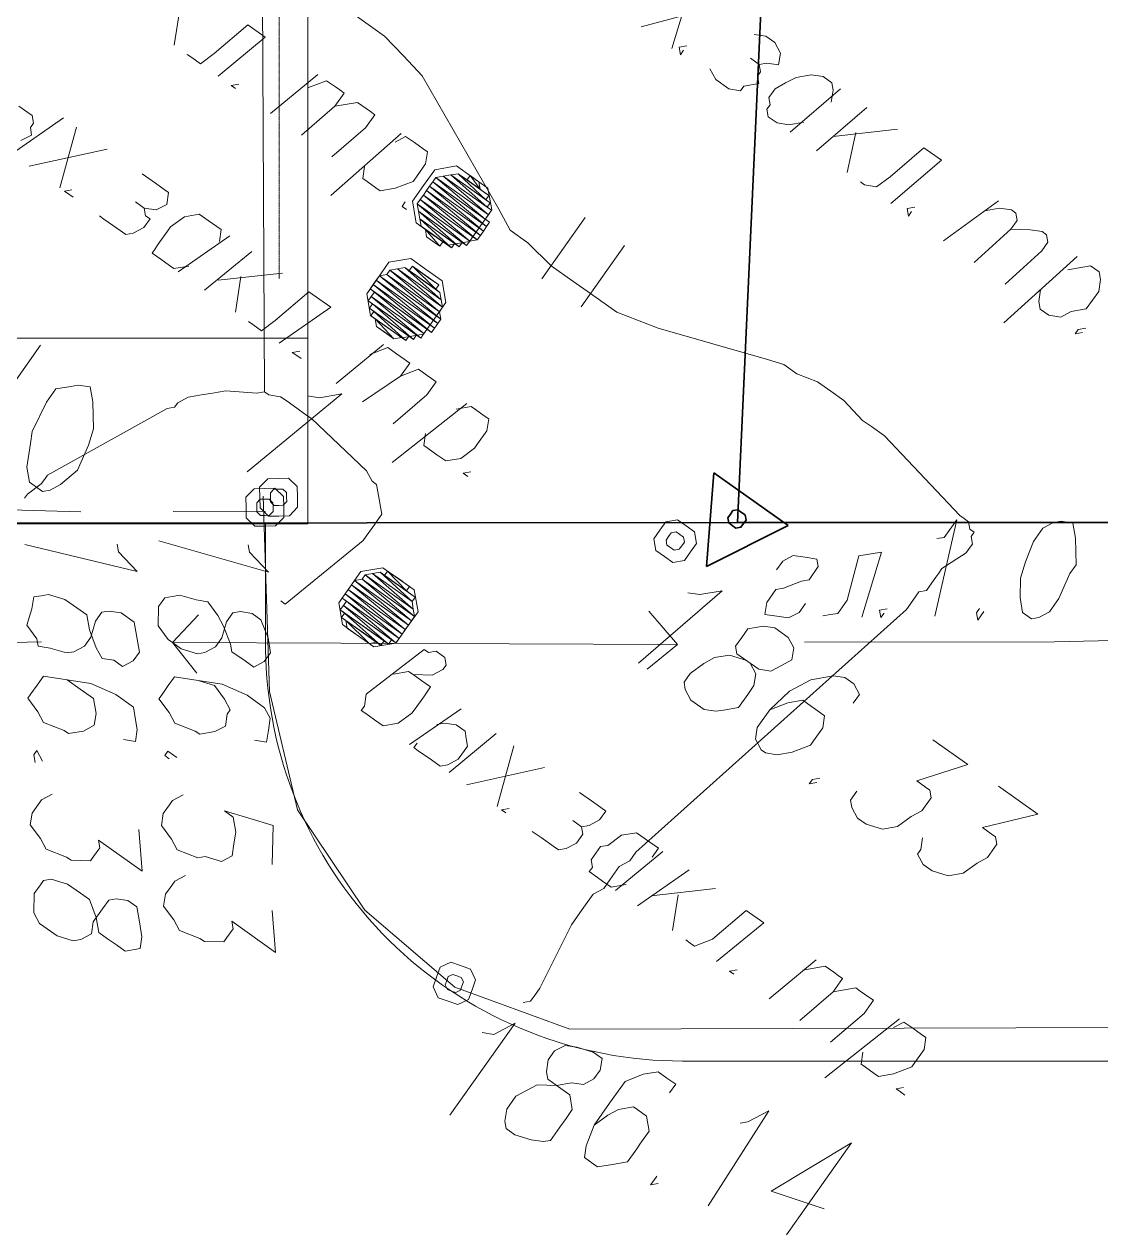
# Model space of a CAD drawing. Header units: millimetres. Extents: x -45570 to 57695, y -24100 to 57483.
# Drawn here: x 17859 to 26894, y -11666 to -1506 of the extents above; entities that cross this region are included whole.
import ezdxf

# ---------------------------------------------------------------- set-up
doc = ezdxf.new("R2010")
doc.units = ezdxf.units.MM
doc.linetypes.add('Осевая 12-2-2', pattern=[16, 12, -2, 0, -2])
for name, color, linetype, lineweight in [('A-FLOR', 8, 'Continuous', 9), ('S-GRID', 8, 'Continuous', 9), ('НВК_ГП', 8, 'Continuous', 18), ('НВК_граница', 6, 'Continuous', 35), ('НВК_топо', 9, 'Continuous', 9)]:
    doc.layers.add(name, color=color, linetype=linetype, lineweight=lineweight)

# ---------------------------------------------------------------- blocks, each defined once
blk = doc.blocks.new('ТОПО')
at = {"layer": 'НВК_граница'}
for p, q in [((23846, -5689), (24623, 11483)), ((23846, -5689), (24623, 11483)), ((23585, -6057), (23645, -5271)), ((23585, -6057), (23645, -5271)), ((23585, -6057), (23645, -5271)), ((23585, -6057), (23645, -5271)), ((23645, -5271), (24270, -5714)), ((23645, -5271), (24270, -5714)), ((23645, -5271), (24270, -5714)), ((23645, -5271), (24270, -5714)), ((54820, -5688), (23846, -5689)), ((54820, -5688), (23846, -5689)), ((-5154, -5708), (23846, -5689)), ((23846, -5689), (-5154, -5708)), ((24270, -5714), (23585, -6057)), ((24270, -5714), (23585, -6057)), ((24270, -5714), (23585, -6057)), ((24270, -5714), (23585, -6057))]:
    blk.add_line(p, q, dxfattribs=at)
for points in [[(23879, -5603), (23849, -5581), (23807, -5588), (23785, -5619)], [(23879, -5603), (23849, -5581), (23807, -5588), (23785, -5619)], [(23879, -5603), (23849, -5581), (23807, -5588), (23785, -5619)], [(23879, -5603), (23849, -5581), (23807, -5588), (23785, -5619)], [(23785, -5619), (23764, -5649), (23771, -5692), (23801, -5713)], [(23785, -5619), (23764, -5649), (23771, -5692), (23801, -5713)], [(23785, -5619), (23764, -5649), (23771, -5692), (23801, -5713)], [(23785, -5619), (23764, -5649), (23771, -5692), (23801, -5713)], [(23895, -5697), (23917, -5667), (23910, -5624), (23879, -5603)], [(23895, -5697), (23917, -5667), (23910, -5624), (23879, -5603)], [(23895, -5697), (23917, -5667), (23910, -5624), (23879, -5603)], [(23895, -5697), (23917, -5667), (23910, -5624), (23879, -5603)], [(23801, -5713), (23832, -5735), (23874, -5728), (23895, -5697)], [(23801, -5713), (23832, -5735), (23874, -5728), (23895, -5697)], [(23801, -5713), (23832, -5735), (23874, -5728), (23895, -5697)], [(23801, -5713), (23832, -5735), (23874, -5728), (23895, -5697)]]:
    blk.add_lwpolyline(points, dxfattribs=at)
at = {"layer": 'НВК_топо'}
for p, q in [((19773, 16020), (19875, -4591)), ((23459, -1164), (23294, -1710)), ((19164, -1383), (19118, -1681)), ((20883, -1605), (20589, -1397)), ((23716, -1347), (23036, -1528)), ((19735, -1511), (19453, -1753)), ((19882, -1615), (19735, -1511)), ((19486, -1942), (19882, -1615)), ((21041, -1772), (20883, -1605)), ((23985, -1592), (24084, -1607)), ((24084, -1607), (24158, -1659)), ((23419, -1688), (23356, -1699)), ((23356, -1699), (23367, -1762)), ((23367, -1762), (23393, -1725)), ((24158, -1659), (24205, -1748)), ((19265, -1785), (19228, -1759)), ((19338, -1838), (19265, -1785)), ((19453, -1753), (19338, -1838)), ((21199, -1939), (21041, -1772)), ((24028, -1843), (23954, -1791)), ((24205, -1748), (24190, -1847)), ((20324, -1927), (19927, -2254)), ((23662, -1970), (23614, -1881)), ((24038, -1906), (24012, -1943)), ((24091, -1832), (24028, -1843)), ((24028, -1843), (24038, -1906)), ((24190, -1847), (24091, -1832)), ((24337, -1952), (24463, -1930)), ((24463, -1930), (24563, -1945)), ((19659, -2009), (19596, -2020)), ((19596, -2020), (19633, -2046)), ((20246, -2038), (20397, -1980)), ((20397, -1980), (20471, -2032)), ((20471, -2032), (20508, -2058)), ((21843, -3058), (21199, -1939)), ((23772, -2048), (23662, -1970)), ((23898, -2027), (23871, -2064)), ((24023, -2005), (23898, -2027)), ((24012, -1943), (24023, -2005)), ((24160, -2047), (24248, -1999)), ((24248, -1999), (24337, -1952)), ((24563, -1945), (24636, -1997)), ((24636, -1997), (24647, -2060)), ((20545, -2084), (20467, -2194)), ((20508, -2058), (20545, -2084)), ((23871, -2064), (23772, -2048)), ((24108, -2120), (24160, -2047)), ((24118, -2183), (24108, -2120)), ((24710, -2049), (24287, -2413)), ((24647, -2060), (24632, -2160)), ((17815, -2195), (17889, -2247)), ((20467, -2194), (20185, -2436)), ((20467, -2194), (20655, -2162)), ((20655, -2162), (20729, -2214)), ((20729, -2214), (20765, -2240)), ((24092, -2220), (24118, -2183)), ((24103, -2283), (24092, -2220)), ((24930, -2206), (24508, -2569)), ((18188, -2293), (17754, -2594)), ((17889, -2247), (17926, -2273)), ((17937, -2336), (17911, -2373)), ((17926, -2273), (17937, -2336)), ((20802, -2266), (20724, -2376)), ((20765, -2240), (20802, -2266)), ((24177, -2335), (24103, -2283)), ((24276, -2350), (24177, -2335)), ((24402, -2329), (24276, -2350)), ((17921, -2436), (17832, -2483)), ((17911, -2373), (17921, -2436)), ((18298, -2371), (18159, -2880)), ((21023, -2422), (20433, -2943)), ((20724, -2376), (20442, -2619)), ((25188, -2388), (24649, -2448)), ((24837, -2416), (24765, -2751)), ((20971, -2496), (21060, -2448)), ((21060, -2448), (21133, -2500)), ((21133, -2500), (21207, -2552)), ((18556, -2554), (17901, -2698)), ((21207, -2552), (21244, -2578)), ((21244, -2578), (21228, -2678)), ((25409, -2544), (25127, -2786)), ((25556, -2648), (25409, -2544)), ((20700, -2801), (20715, -2701)), ((21228, -2678), (21150, -2788)), ((25133, -3012), (25556, -2648)), ((18850, -2762), (18960, -2840)), ((18960, -2840), (19034, -2892)), ((20737, -2827), (20700, -2801)), ((20810, -2879), (20737, -2827)), ((21124, -2825), (20973, -2883)), ((21150, -2788), (21124, -2825)), ((21261, -2866), (21287, -2830)), ((21287, -2830), (21313, -2793)), ((21728, -3142), (21287, -2830)), ((21765, -3168), (21287, -2830)), ((21287, -2830), (21765, -3168)), ((21765, -3168), (21287, -2830)), ((21287, -2830), (21728, -3142)), ((21765, -3168), (21287, -2830)), ((21287, -2830), (21739, -3205)), ((21287, -2830), (21739, -3205)), ((21313, -2793), (21376, -2782)), ((21754, -3105), (21313, -2793)), ((21754, -3105), (21313, -2793)), ((21313, -2793), (21728, -3142)), ((21313, -2793), (21728, -3142)), ((21376, -2782), (21438, -2771)), ((21743, -3042), (21376, -2782)), ((21780, -3068), (21376, -2782)), ((21376, -2782), (21780, -3068)), ((21780, -3068), (21376, -2782)), ((21376, -2782), (21743, -3042)), ((21780, -3068), (21376, -2782)), ((21376, -2782), (21754, -3105)), ((21376, -2782), (21754, -3105)), ((21438, -2771), (21501, -2761)), ((21733, -2980), (21438, -2771)), ((21769, -3006), (21438, -2771)), ((21438, -2771), (21769, -3006)), ((21438, -2771), (21769, -3006)), ((21769, -3006), (21438, -2771)), ((21769, -3006), (21438, -2771)), ((21438, -2771), (21769, -3006)), ((21769, -3006), (21438, -2771)), ((21438, -2771), (21733, -2980)), ((21769, -3006), (21438, -2771)), ((21438, -2771), (21743, -3042)), ((21438, -2771), (21743, -3042)), ((21759, -2943), (21501, -2761)), ((21501, -2761), (21538, -2787)), ((21759, -2943), (21501, -2761)), ((21501, -2761), (21733, -2980)), ((21501, -2761), (21733, -2980)), ((21575, -2813), (21538, -2787)), ((21538, -2787), (21685, -2891)), ((21722, -2917), (21538, -2787)), ((21538, -2787), (21722, -2917)), ((21722, -2917), (21538, -2787)), ((21538, -2787), (21685, -2891)), ((21722, -2917), (21538, -2787)), ((21538, -2787), (21759, -2943)), ((21538, -2787), (21759, -2943)), ((21575, -2813), (21601, -2776)), ((21685, -2891), (21575, -2813)), ((21685, -2891), (21575, -2813)), ((21575, -2813), (21685, -2891)), ((21685, -2891), (21575, -2813)), ((21674, -2828), (21601, -2776)), ((21601, -2776), (21674, -2828)), ((21674, -2828), (21601, -2776)), ((21601, -2776), (21685, -2891)), ((21601, -2776), (21685, -2891)), ((21685, -2891), (21674, -2828)), ((24912, -2855), (24876, -2829)), ((25127, -2786), (25012, -2871)), ((18259, -2895), (18196, -2906)), ((18196, -2906), (18233, -2932)), ((18233, -2932), (18269, -2958)), ((19034, -2892), (19071, -2918)), ((19071, -2918), (19056, -3018)), ((20847, -2905), (20810, -2879)), ((20973, -2883), (20847, -2905)), ((21183, -2977), (21209, -2940)), ((21209, -2940), (21235, -2903)), ((21687, -3278), (21209, -2940)), ((21687, -3278), (21209, -2940)), ((21209, -2940), (21687, -3278)), ((21209, -2940), (21687, -3278)), ((21687, -3278), (21209, -2940)), ((21687, -3278), (21209, -2940)), ((21209, -2940), (21661, -3315)), ((21209, -2940), (21661, -3315)), ((21235, -2903), (21261, -2866)), ((21713, -3242), (21235, -2903)), ((21713, -3242), (21235, -2903)), ((21235, -2903), (21687, -3278)), ((21235, -2903), (21687, -3278)), ((21739, -3205), (21261, -2866)), ((21739, -3205), (21261, -2866)), ((21261, -2866), (21739, -3205)), ((21261, -2866), (21739, -3205)), ((21739, -3205), (21261, -2866)), ((21739, -3205), (21261, -2866)), ((21261, -2866), (21713, -3242)), ((21261, -2866), (21713, -3242)), ((21685, -2891), (21722, -2917)), ((21722, -2917), (21722, -2917)), ((21759, -2943), (21722, -2917)), ((21733, -2980), (21759, -2943)), ((25012, -2871), (24912, -2855)), ((18867, -3050), (18794, -2998)), ((19056, -3018), (18967, -3065)), ((21057, -2998), (21031, -3035)), ((21031, -3035), (21068, -3061)), ((21157, -3014), (21183, -2977)), ((21598, -3326), (21157, -3014)), ((21598, -3326), (21157, -3014)), ((21157, -3014), (21598, -3326)), ((21157, -3014), (21598, -3326)), ((21598, -3326), (21157, -3014)), ((21598, -3326), (21157, -3014)), ((21157, -3014), (21572, -3363)), ((21157, -3014), (21572, -3363)), ((21167, -3076), (21157, -3014)), ((21661, -3315), (21183, -2977)), ((21661, -3315), (21183, -2977)), ((21183, -2977), (21598, -3326)), ((21183, -2977), (21598, -3326)), ((21733, -2980), (21769, -3006)), ((21743, -3042), (21769, -3006)), ((21743, -3042), (21780, -3068)), ((21769, -3006), (21769, -3006)), ((25332, -3042), (25270, -3053)), ((26034, -2987), (25575, -3324)), ((18527, -3141), (18490, -3114)), ((18637, -3219), (18527, -3141)), ((18915, -3139), (18863, -3212)), ((18867, -3050), (18878, -3113)), ((18967, -3065), (18867, -3050)), ((18878, -3113), (18915, -3139)), ((19088, -3206), (19203, -3122)), ((19203, -3122), (19328, -3100)), ((19328, -3100), (19402, -3152)), ((21572, -3363), (21167, -3076)), ((21535, -3337), (21167, -3076)), ((21167, -3076), (21535, -3337)), ((21535, -3337), (21167, -3076)), ((21167, -3076), (21572, -3363)), ((21535, -3337), (21167, -3076)), ((21167, -3076), (21509, -3374)), ((21167, -3076), (21509, -3374)), ((21178, -3139), (21167, -3076)), ((21509, -3374), (21178, -3139)), ((21509, -3374), (21178, -3139)), ((21178, -3139), (21509, -3374)), ((21178, -3139), (21509, -3374)), ((21509, -3374), (21178, -3139)), ((21472, -3347), (21178, -3139)), ((21178, -3139), (21472, -3347)), ((21472, -3347), (21178, -3139)), ((21178, -3139), (21509, -3374)), ((21472, -3347), (21178, -3139)), ((21178, -3139), (21446, -3384)), ((21178, -3139), (21446, -3384)), ((21189, -3202), (21178, -3139)), ((21728, -3142), (21754, -3105)), ((21728, -3142), (21765, -3168)), ((21754, -3105), (21780, -3068)), ((21780, -3068), (21780, -3068)), ((21938, -3235), (21843, -3058)), ((22202, -3643), (22566, -3128)), ((25270, -3053), (25280, -3116)), ((25280, -3116), (25306, -3079)), ((25919, -3071), (26045, -3049)), ((26045, -3049), (26145, -3065)), ((26145, -3065), (26181, -3091)), ((26181, -3091), (26192, -3154)), ((18711, -3271), (18637, -3219)), ((18863, -3212), (18774, -3260)), ((18984, -3353), (19062, -3243)), ((19062, -3243), (19088, -3206)), ((19402, -3152), (19476, -3204)), ((19476, -3204), (19512, -3230)), ((19512, -3230), (19497, -3330)), ((21446, -3384), (21189, -3202)), ((21446, -3384), (21189, -3202)), ((21189, -3202), (21410, -3358)), ((21189, -3202), (21410, -3358)), ((21226, -3228), (21189, -3202)), ((21410, -3358), (21226, -3228)), ((21373, -3332), (21226, -3228)), ((21226, -3228), (21373, -3332)), ((21373, -3332), (21226, -3228)), ((21226, -3228), (21410, -3358)), ((21373, -3332), (21226, -3228)), ((21226, -3228), (21347, -3369)), ((21226, -3228), (21347, -3369)), ((21236, -3291), (21226, -3228)), ((21687, -3278), (21713, -3242)), ((21713, -3242), (21739, -3205)), ((21739, -3205), (21765, -3168)), ((21765, -3168), (21765, -3168)), ((22085, -3340), (21938, -3235)), ((26140, -3227), (25832, -3506)), ((26192, -3154), (26140, -3227)), ((26140, -3227), (26302, -3232)), ((26302, -3232), (26402, -3247)), ((26402, -3247), (26439, -3273)), ((18774, -3260), (18711, -3271)), ((19586, -3283), (19152, -3583)), ((21347, -3369), (21236, -3291)), ((21236, -3291), (21310, -3343)), ((21310, -3343), (21236, -3291)), ((21310, -3343), (21236, -3291)), ((21236, -3291), (21310, -3343)), ((21310, -3343), (21236, -3291)), ((21236, -3291), (21347, -3369)), ((21310, -3343), (21310, -3343)), ((21347, -3369), (21310, -3343)), ((21347, -3369), (21373, -3332)), ((21373, -3332), (21373, -3332)), ((21410, -3358), (21373, -3332)), ((21446, -3384), (21472, -3347)), ((21472, -3347), (21472, -3347)), ((21509, -3374), (21472, -3347)), ((21509, -3374), (21535, -3337)), ((21535, -3337), (21535, -3337)), ((21572, -3363), (21535, -3337)), ((21572, -3363), (21598, -3326)), ((21598, -3326), (21661, -3315)), ((21661, -3315), (21687, -3278)), ((22280, -3533), (22085, -3340)), ((26450, -3336), (26398, -3409)), ((26439, -3273), (26450, -3336)), ((18932, -3427), (18958, -3390)), ((19005, -3479), (18932, -3427)), ((18958, -3390), (18984, -3353)), ((19770, -3413), (19373, -3739)), ((21410, -3358), (21446, -3384)), ((22533, -3877), (22898, -3362)), ((26398, -3409), (26090, -3689)), ((19079, -3531), (19005, -3479)), ((19116, -3557), (19079, -3531)), ((19241, -3536), (19116, -3557)), ((20991, -3559), (21054, -3548)), ((21348, -3757), (21054, -3548)), ((21054, -3548), (21091, -3574)), ((21348, -3757), (21054, -3548)), ((21054, -3548), (21348, -3757)), ((21054, -3548), (21348, -3757)), ((21348, -3757), (21054, -3548)), ((21348, -3757), (21054, -3548)), ((21054, -3548), (21359, -3820)), ((21054, -3548), (21359, -3820)), ((21091, -3574), (21117, -3538)), ((21338, -3694), (21117, -3538)), ((21117, -3538), (21154, -3564)), ((21338, -3694), (21117, -3538)), ((21117, -3538), (21312, -3731)), ((21117, -3538), (21312, -3731)), ((22464, -3663), (22280, -3533)), ((26696, -3455), (26081, -4013)), ((26618, -3566), (26744, -3544)), ((26744, -3544), (26807, -3533)), ((26807, -3533), (26880, -3585)), ((20027, -3595), (19488, -3655)), ((19676, -3623), (19631, -3922)), ((20788, -3691), (20814, -3654)), ((20814, -3654), (20840, -3618)), ((21329, -4019), (20814, -3654)), ((21329, -4019), (20814, -3654)), ((20814, -3654), (21329, -4019)), ((20814, -3654), (21329, -4019)), ((21329, -4019), (20814, -3654)), ((21329, -4019), (20814, -3654)), ((20814, -3654), (21303, -4056)), ((20814, -3654), (21303, -4056)), ((20840, -3618), (20902, -3607)), ((21355, -3982), (20840, -3618)), ((21355, -3982), (20840, -3618)), ((20840, -3618), (21329, -4019)), ((20840, -3618), (21329, -4019)), ((20902, -3607), (20928, -3570)), ((21344, -3919), (20902, -3607)), ((21344, -3919), (20902, -3607)), ((20902, -3607), (21344, -3919)), ((20902, -3607), (21344, -3919)), ((21344, -3919), (20902, -3607)), ((21344, -3919), (20902, -3607)), ((20902, -3607), (21355, -3982)), ((20902, -3607), (21355, -3982)), ((20928, -3570), (20991, -3559)), ((21370, -3882), (20928, -3570)), ((21370, -3882), (20928, -3570)), ((20928, -3570), (21370, -3882)), ((20928, -3570), (21370, -3882)), ((21370, -3882), (20928, -3570)), ((21370, -3882), (20928, -3570)), ((20928, -3570), (21344, -3919)), ((20928, -3570), (21344, -3919)), ((21359, -3820), (20991, -3559)), ((21359, -3820), (20991, -3559)), ((20991, -3559), (21359, -3820)), ((20991, -3559), (21359, -3820)), ((21359, -3820), (20991, -3559)), ((21359, -3820), (20991, -3559)), ((20991, -3559), (21370, -3882)), ((20991, -3559), (21370, -3882)), ((21312, -3731), (21091, -3574)), ((21312, -3731), (21091, -3574)), ((21091, -3574), (21348, -3757)), ((21091, -3574), (21348, -3757)), ((21301, -3668), (21154, -3564)), ((21154, -3564), (21191, -3590)), ((21301, -3668), (21154, -3564)), ((21154, -3564), (21338, -3694)), ((21154, -3564), (21338, -3694)), ((21264, -3642), (21191, -3590)), ((21191, -3590), (21227, -3616)), ((21301, -3668), (21191, -3590)), ((21191, -3590), (21301, -3668)), ((21301, -3668), (21191, -3590)), ((21191, -3590), (21264, -3642)), ((21301, -3668), (21191, -3590)), ((21191, -3590), (21301, -3668)), ((21191, -3590), (21301, -3668)), ((21227, -3616), (21264, -3642)), ((21264, -3642), (21301, -3668)), ((26891, -3648), (26876, -3748)), ((26880, -3585), (26891, -3648)), ((20248, -3751), (19966, -3993)), ((20432, -3881), (20248, -3751)), ((20761, -3728), (20788, -3691)), ((21277, -4092), (20761, -3728)), ((21277, -4092), (20761, -3728)), ((20761, -3728), (21240, -4066)), ((20761, -3728), (21240, -4066)), ((20798, -3754), (20761, -3728)), ((20772, -3791), (20798, -3754)), ((21303, -4056), (20788, -3691)), ((21303, -4056), (20788, -3691)), ((20788, -3691), (21277, -4092)), ((20788, -3691), (21277, -4092)), ((21240, -4066), (20798, -3754)), ((21240, -4066), (20798, -3754)), ((20798, -3754), (21214, -4103)), ((20798, -3754), (21214, -4103)), ((21301, -3668), (21301, -3668)), ((21338, -3694), (21301, -3668)), ((21312, -3731), (21338, -3694)), ((21348, -3757), (21312, -3731)), ((21359, -3820), (21348, -3757)), ((22611, -3767), (22464, -3663)), ((26373, -3834), (26389, -3734)), ((26876, -3748), (26824, -3821)), ((20746, -3827), (20772, -3791)), ((21188, -4140), (20746, -3827)), ((21188, -4140), (20746, -3827)), ((20746, -3827), (21151, -4114)), ((20746, -3827), (21151, -4114)), ((20783, -3854), (20746, -3827)), ((20757, -3890), (20783, -3854)), ((21214, -4103), (20772, -3791)), ((21214, -4103), (20772, -3791)), ((20772, -3791), (21214, -4103)), ((20772, -3791), (21214, -4103)), ((21214, -4103), (20772, -3791)), ((21214, -4103), (20772, -3791)), ((20772, -3791), (21188, -4140)), ((20772, -3791), (21188, -4140)), ((21151, -4114), (20783, -3854)), ((21151, -4114), (20783, -3854)), ((20783, -3854), (21125, -4151)), ((20783, -3854), (21125, -4151)), ((21370, -3882), (21359, -3820)), ((22832, -3923), (22611, -3767)), ((26384, -3897), (26373, -3834)), ((26824, -3821), (26772, -3895)), ((19999, -4182), (20432, -3881)), ((21125, -4151), (20757, -3890)), ((21125, -4151), (20757, -3890)), ((20757, -3890), (21088, -4125)), ((20757, -3890), (21088, -4125)), ((20794, -3916), (20757, -3890)), ((20768, -3953), (20794, -3916)), ((21062, -4161), (20768, -3953)), ((21062, -4161), (20768, -3953)), ((20768, -3953), (21025, -4135)), ((20768, -3953), (21025, -4135)), ((20805, -3979), (20768, -3953)), ((21088, -4125), (20794, -3916)), ((21088, -4125), (20794, -3916)), ((20794, -3916), (21062, -4161)), ((20794, -3916), (21062, -4161)), ((21344, -3919), (21370, -3882)), ((21355, -3982), (21344, -3919)), ((23005, -3990), (22832, -3923)), ((26458, -3949), (26384, -3897)), ((26557, -3964), (26458, -3949)), ((26646, -3917), (26557, -3964)), ((26772, -3895), (26646, -3917)), ((19778, -4026), (19741, -4000)), ((19851, -4078), (19778, -4026)), ((19966, -3993), (19851, -4078)), ((21025, -4135), (20805, -3979)), ((21025, -4135), (20805, -3979)), ((20805, -3979), (21025, -4135)), ((20805, -3979), (21025, -4135)), ((21025, -4135), (20805, -3979)), ((21025, -4135), (20805, -3979)), ((20805, -3979), (20962, -4146)), ((20805, -3979), (20962, -4146)), ((20815, -4042), (20805, -3979)), ((20962, -4146), (20815, -4042)), ((20962, -4146), (20815, -4042)), ((20815, -4042), (20852, -4068)), ((20815, -4042), (20962, -4146)), ((20962, -4146), (20815, -4042)), ((21277, -4092), (21303, -4056)), ((21303, -4056), (21329, -4019)), ((21329, -4019), (21355, -3982)), ((23178, -4058), (23005, -3990)), ((24096, -4321), (23178, -4058)), ((26767, -4057), (26704, -4068)), ((20852, -4068), (20962, -4146)), ((20926, -4120), (20852, -4068)), ((20852, -4068), (20962, -4146)), ((20926, -4120), (20852, -4068)), ((20852, -4068), (20926, -4120)), ((20852, -4068), (20926, -4120)), ((20889, -4094), (20852, -4068)), ((20926, -4120), (20889, -4094)), ((20962, -4146), (20926, -4120)), ((20962, -4146), (21025, -4135)), ((21025, -4135), (21062, -4161)), ((21062, -4161), (21088, -4125)), ((21088, -4125), (21125, -4151)), ((21125, -4151), (21151, -4114)), ((21151, -4114), (21188, -4140)), ((21188, -4140), (21214, -4103)), ((21214, -4103), (21240, -4066)), ((21240, -4066), (21277, -4092)), ((26704, -4068), (26678, -4105)), ((26678, -4105), (26741, -4094)), ((17659, -4679), (17997, -4201)), ((20172, -4249), (20109, -4260)), ((20109, -4260), (20146, -4286)), ((20874, -4194), (20477, -4520)), ((20759, -4278), (20910, -4220)), ((20910, -4220), (20984, -4272)), ((20146, -4286), (20183, -4312)), ((20984, -4272), (21021, -4298)), ((21094, -4350), (21016, -4460)), ((21021, -4298), (21094, -4350)), ((24233, -4362), (24096, -4321)), ((24343, -4440), (24233, -4362)), ((21016, -4460), (20698, -4676)), ((21016, -4460), (21168, -4402)), ((21168, -4402), (21241, -4454)), ((21241, -4454), (21278, -4480)), ((24516, -4508), (24343, -4440)), ((18125, -4567), (18047, -4678)), ((18250, -4546), (18125, -4567)), ((18313, -4535), (18250, -4546)), ((18413, -4550), (18313, -4535)), ((18434, -4676), (18413, -4550)), ((21315, -4506), (21237, -4616)), ((21278, -4480), (21315, -4506)), ((24627, -4586), (24516, -4508)), ((19236, -4636), (19147, -4683)), ((19298, -4625), (19236, -4636)), ((19361, -4614), (19298, -4625)), ((19424, -4604), (19361, -4614)), ((19487, -4593), (19424, -4604)), ((19550, -4582), (19487, -4593)), ((19812, -4602), (19550, -4582)), ((20524, -4609), (19731, -5262)), ((19875, -4591), (19812, -4602)), ((19911, -4617), (19875, -4591)), ((20011, -4632), (19911, -4617)), ((20048, -4658), (20011, -4632)), ((20085, -4684), (20048, -4658)), ((20236, -4626), (20336, -4641)), ((20336, -4641), (20524, -4609)), ((21237, -4616), (20955, -4859)), ((24737, -4664), (24627, -4586)), ((24895, -4831), (24737, -4664)), ((18047, -4678), (17927, -4925)), ((19058, -4731), (18054, -5291)), ((18440, -4901), (18434, -4676)), ((19121, -4720), (19058, -4731)), ((19147, -4683), (19121, -4720)), ((20158, -4737), (20085, -4684)), ((20232, -4789), (20158, -4737)), ((21573, -4688), (20946, -5184)), ((21484, -4736), (21609, -4714)), ((21609, -4714), (21646, -4740)), ((21646, -4740), (21720, -4792)), ((20269, -4815), (20232, -4789)), ((20732, -5253), (20269, -4815)), ((21720, -4792), (21757, -4818)), ((21757, -4818), (21741, -4918)), ((24969, -4883), (24895, -4831)), ((17927, -4925), (17912, -5024)), ((18399, -5038), (18440, -4901)), ((21213, -5041), (21228, -4941)), ((21741, -4918), (21663, -5028)), ((25079, -4961), (24969, -4883)), ((25711, -5629), (25079, -4961)), ((17912, -5024), (17881, -5223)), ((18306, -5248), (18399, -5038)), ((21249, -5067), (21213, -5041)), ((21323, -5119), (21249, -5067)), ((21637, -5065), (21522, -5150)), ((21663, -5028), (21637, -5065)), ((21397, -5171), (21323, -5119)), ((21522, -5150), (21397, -5171)), ((17881, -5223), (17903, -5349)), ((18165, -5369), (18306, -5248)), ((20779, -5342), (20732, -5253)), ((21607, -5264), (21544, -5275)), ((21544, -5275), (21581, -5301)), ((18002, -5364), (17888, -5449)), ((17903, -5349), (18013, -5427)), ((18028, -5328), (18002, -5364)), ((18054, -5291), (18028, -5328)), ((18076, -5416), (18165, -5369)), ((20816, -5368), (20779, -5342)), ((20837, -5493), (20816, -5368)), ((17888, -5449), (17861, -5485)), ((18013, -5427), (18076, -5416)), ((19917, -7106), (19863, -5466)), ((18334, -5599), (17521, -5576)), ((20848, -5556), (20837, -5493)), ((20859, -5619), (20848, -5556)), ((19884, -5592), (19109, -5595)), ((20781, -5729), (20859, -5619)), ((25685, -5666), (25500, -6473)), ((25580, -5813), (25685, -5666)), ((25747, -5655), (25711, -5629)), ((25784, -5681), (25747, -5655)), ((25795, -5744), (25784, -5681)), ((26497, -5688), (26408, -5736)), ((26560, -5677), (26497, -5688)), ((26659, -5693), (26560, -5677)), ((20729, -5803), (20781, -5729)), ((25832, -5770), (25795, -5744)), ((25806, -5806), (25832, -5770)), ((26408, -5736), (26330, -5846)), ((26681, -5818), (26659, -5693)), ((18807, -6099), (17863, -5873)), ((18639, -5870), (18649, -5933)), ((19908, -6105), (18990, -5842)), ((19739, -5875), (19750, -5938)), ((20050, -6372), (20703, -5840)), ((20703, -5840), (20729, -5803)), ((25518, -5823), (25580, -5813)), ((25790, -5906), (25816, -5869)), ((25816, -5869), (25806, -5806)), ((26330, -5846), (26262, -6019)), ((26687, -6044), (26681, -5818)), ((18649, -5933), (18807, -6099)), ((19750, -5938), (19908, -6105)), ((24224, -6013), (24313, -5965)), ((24313, -5965), (24413, -5980)), ((24413, -5980), (24512, -5996)), ((24863, -5968), (24765, -6340)), ((25052, -5936), (24863, -5968)), ((24887, -6481), (25052, -5936)), ((25561, -6075), (25764, -5943)), ((25764, -5943), (25790, -5906)), ((20882, -6132), (20908, -6095)), ((21092, -6226), (20908, -6095)), ((20908, -6095), (20945, -6121)), ((21092, -6226), (20908, -6095)), ((20908, -6095), (21066, -6262)), ((20908, -6095), (21066, -6262)), ((24172, -6086), (24224, -6013)), ((24523, -6058), (24445, -6169)), ((24512, -5996), (24523, -6058)), ((25535, -6112), (25561, -6075)), ((26262, -6019), (26221, -6156)), ((26635, -6117), (26687, -6044)), ((20605, -6212), (20631, -6175)), ((20631, -6175), (20694, -6164)), ((21109, -6514), (20631, -6175)), ((21109, -6514), (20631, -6175)), ((20631, -6175), (21109, -6514)), ((20631, -6175), (21109, -6514)), ((21109, -6514), (20631, -6175)), ((21109, -6514), (20631, -6175)), ((20631, -6175), (21083, -6550)), ((20631, -6175), (21083, -6550)), ((20694, -6164), (20720, -6128)), ((21135, -6477), (20694, -6164)), ((21135, -6477), (20694, -6164)), ((20694, -6164), (21135, -6477)), ((20694, -6164), (21135, -6477)), ((21135, -6477), (20694, -6164)), ((21135, -6477), (20694, -6164)), ((20694, -6164), (21109, -6514)), ((20694, -6164), (21109, -6514)), ((20720, -6128), (20783, -6117)), ((21124, -6414), (20720, -6128)), ((21124, -6414), (20720, -6128)), ((20720, -6128), (21124, -6414)), ((20720, -6128), (21124, -6414)), ((21124, -6414), (20720, -6128)), ((21124, -6414), (20720, -6128)), ((20720, -6128), (21135, -6477)), ((20720, -6128), (21135, -6477)), ((20783, -6117), (20845, -6106)), ((21114, -6351), (20783, -6117)), ((21114, -6351), (20783, -6117)), ((20783, -6117), (21114, -6351)), ((20783, -6117), (21114, -6351)), ((21114, -6351), (20783, -6117)), ((21114, -6351), (20783, -6117)), ((20783, -6117), (21124, -6414)), ((20783, -6117), (21124, -6414)), ((21103, -6288), (20845, -6106)), ((20845, -6106), (20882, -6132)), ((21140, -6314), (20845, -6106)), ((20845, -6106), (21140, -6314)), ((21140, -6314), (20845, -6106)), ((20845, -6106), (21103, -6288)), ((21140, -6314), (20845, -6106)), ((20845, -6106), (21114, -6351)), ((20845, -6106), (21114, -6351)), ((21066, -6262), (20882, -6132)), ((21066, -6262), (20882, -6132)), ((20882, -6132), (21103, -6288)), ((20882, -6132), (21103, -6288)), ((21055, -6200), (20945, -6121)), ((20945, -6121), (20982, -6147)), ((21055, -6200), (20945, -6121)), ((20945, -6121), (21092, -6226)), ((20945, -6121), (21092, -6226)), ((21019, -6173), (20982, -6147)), ((20982, -6147), (21019, -6173)), ((21019, -6173), (20982, -6147)), ((20982, -6147), (21055, -6200)), ((20982, -6147), (21055, -6200)), ((21055, -6200), (21019, -6173)), ((24382, -6180), (24231, -6238)), ((24445, -6169), (24382, -6180)), ((25457, -6222), (25509, -6148)), ((25509, -6148), (25535, -6112)), ((26221, -6156), (26217, -6318)), ((26542, -6327), (26635, -6117)), ((18001, -6302), (18064, -6291)), ((18064, -6291), (18201, -6333)), ((19102, -6308), (19164, -6297)), ((19164, -6297), (19301, -6338)), ((20527, -6322), (20553, -6286)), ((20553, -6286), (20579, -6249)), ((21031, -6624), (20553, -6286)), ((21031, -6624), (20553, -6286)), ((20553, -6286), (21005, -6661)), ((20553, -6286), (21005, -6661)), ((20579, -6249), (20605, -6212)), ((21057, -6587), (20579, -6249)), ((21057, -6587), (20579, -6249)), ((20579, -6249), (21057, -6587)), ((20579, -6249), (21057, -6587)), ((21057, -6587), (20579, -6249)), ((21057, -6587), (20579, -6249)), ((20579, -6249), (21031, -6624)), ((20579, -6249), (21031, -6624)), ((21083, -6550), (20605, -6212)), ((21083, -6550), (20605, -6212)), ((20605, -6212), (21057, -6587)), ((20605, -6212), (21057, -6587)), ((21092, -6226), (21055, -6200)), ((21066, -6262), (21092, -6226)), ((21103, -6288), (21066, -6262)), ((21103, -6288), (21140, -6314)), ((23717, -6261), (23013, -6867)), ((23429, -6278), (23529, -6293)), ((23529, -6293), (23717, -6261)), ((24168, -6249), (24090, -6359)), ((24231, -6238), (24168, -6249)), ((25342, -6306), (25368, -6269)), ((25368, -6269), (25430, -6259)), ((25430, -6259), (25457, -6222)), ((17923, -6413), (17939, -6313)), ((17939, -6313), (18001, -6302)), ((18201, -6333), (18274, -6385)), ((18274, -6385), (18385, -6463)), ((18982, -6555), (18987, -6392)), ((18987, -6392), (19039, -6319)), ((19039, -6319), (19102, -6308)), ((19301, -6338), (19400, -6354)), ((19400, -6354), (19485, -6468)), ((20013, -6346), (20050, -6372)), ((20511, -6422), (20538, -6385)), ((21005, -6661), (20527, -6322)), ((21005, -6661), (20527, -6322)), ((20527, -6322), (20564, -6348)), ((20527, -6322), (21005, -6661)), ((21005, -6661), (20527, -6322)), ((20538, -6385), (20564, -6348)), ((20979, -6698), (20538, -6385)), ((20942, -6672), (20538, -6385)), ((20538, -6385), (20942, -6672)), ((20942, -6672), (20538, -6385)), ((20538, -6385), (20979, -6698)), ((20942, -6672), (20538, -6385)), ((20538, -6385), (20916, -6708)), ((20538, -6385), (20916, -6708)), ((20564, -6348), (21005, -6661)), ((21005, -6661), (20564, -6348)), ((20564, -6348), (20979, -6698)), ((20564, -6348), (20979, -6698)), ((21114, -6351), (21140, -6314)), ((21124, -6414), (21114, -6351)), ((21140, -6314), (21140, -6314)), ((24090, -6359), (24074, -6459)), ((24362, -6442), (24415, -6368)), ((24765, -6340), (24687, -6451)), ((25264, -6417), (25316, -6343)), ((25316, -6343), (25342, -6306)), ((26217, -6318), (26238, -6444)), ((26463, -6437), (26542, -6327)), ((17882, -6549), (17923, -6413)), ((18385, -6463), (18406, -6589)), ((18510, -6441), (18458, -6515)), ((18573, -6431), (18510, -6441)), ((18673, -6446), (18573, -6431)), ((18783, -6524), (18673, -6446)), ((19103, -6695), (19322, -6464)), ((19485, -6468), (19532, -6557)), ((19610, -6447), (19558, -6521)), ((19673, -6436), (19610, -6447)), ((19773, -6451), (19673, -6436)), ((19846, -6504), (19773, -6451)), ((20916, -6708), (20511, -6422)), ((20916, -6708), (20511, -6422)), ((20511, -6422), (20879, -6682)), ((20511, -6422), (20879, -6682)), ((20548, -6448), (20511, -6422)), ((20522, -6485), (20548, -6448)), ((20853, -6719), (20522, -6485)), ((20853, -6719), (20522, -6485)), ((20522, -6485), (20559, -6511)), ((20522, -6485), (20853, -6719)), ((20853, -6719), (20522, -6485)), ((20879, -6682), (20548, -6448)), ((20879, -6682), (20548, -6448)), ((20548, -6448), (20853, -6719)), ((20548, -6448), (20853, -6719)), ((21109, -6514), (21135, -6477)), ((21135, -6477), (21124, -6414)), ((22993, -8454), (25264, -6417)), ((23342, -6713), (23100, -6431)), ((24074, -6459), (24174, -6474)), ((24174, -6474), (24274, -6489)), ((24274, -6489), (24362, -6442)), ((24625, -6461), (24562, -6472)), ((24687, -6451), (24625, -6461)), ((25101, -6412), (25038, -6423)), ((25038, -6423), (25049, -6486)), ((25049, -6486), (25075, -6449)), ((25876, -6409), (25850, -6445)), ((25850, -6445), (25861, -6508)), ((25861, -6508), (25913, -6435)), ((26238, -6444), (26312, -6496)), ((26312, -6496), (26375, -6485)), ((26375, -6485), (26463, -6437)), ((17966, -6664), (17882, -6549)), ((18406, -6589), (18464, -6740)), ((18458, -6515), (18417, -6651)), ((18804, -6650), (18783, -6524)), ((19067, -6669), (18982, -6555)), ((19558, -6521), (19517, -6657)), ((19532, -6557), (19591, -6709)), ((19905, -6655), (19846, -6504)), ((20559, -6511), (20853, -6719)), ((20817, -6693), (20559, -6511)), ((20559, -6511), (20817, -6693)), ((20817, -6693), (20559, -6511)), ((20559, -6511), (20853, -6719)), ((20817, -6693), (20559, -6511)), ((20559, -6511), (20754, -6704)), ((20559, -6511), (20754, -6704)), ((20570, -6574), (20559, -6511)), ((20754, -6704), (20570, -6574)), ((20754, -6704), (20570, -6574)), ((20570, -6574), (20754, -6704)), ((20570, -6574), (20754, -6704)), ((20754, -6704), (20570, -6574)), ((20754, -6704), (20570, -6574)), ((20570, -6574), (20717, -6678)), ((20570, -6574), (20717, -6678)), ((20607, -6600), (20570, -6574)), ((20717, -6678), (20607, -6600)), ((20643, -6626), (20607, -6600)), ((20607, -6600), (20680, -6652)), ((20607, -6600), (20717, -6678)), ((20680, -6652), (20607, -6600)), ((21031, -6624), (21057, -6587)), ((21057, -6587), (21083, -6550)), ((21083, -6550), (21109, -6514)), ((23933, -6580), (23881, -6653)), ((24059, -6558), (23933, -6580)), ((24159, -6573), (24059, -6558)), ((24269, -6652), (24159, -6573)), ((15876, -6731), (18003, -6690)), ((17977, -6727), (17966, -6664)), ((18417, -6651), (18365, -6725)), ((18826, -6775), (18804, -6650)), ((19103, -6695), (19067, -6669)), ((19177, -6748), (19103, -6695)), ((19309, -6951), (19103, -6695)), ((19103, -6695), (23342, -6713)), ((19517, -6657), (19465, -6731)), ((19926, -6781), (19905, -6655)), ((20680, -6652), (20643, -6626)), ((20643, -6626), (20680, -6652)), ((20680, -6652), (20643, -6626)), ((20680, -6652), (20680, -6652)), ((20717, -6678), (20680, -6652)), ((20717, -6678), (20754, -6704)), ((20754, -6704), (20817, -6693)), ((20817, -6693), (20817, -6693)), ((20853, -6719), (20817, -6693)), ((20853, -6719), (20879, -6682)), ((20879, -6682), (20916, -6708)), ((20916, -6708), (20942, -6672)), ((20942, -6672), (20942, -6672)), ((20979, -6698), (20942, -6672)), ((20979, -6698), (21005, -6661)), ((21005, -6661), (21031, -6624)), ((23881, -6653), (23829, -6727)), ((24317, -6740), (24269, -6652)), ((24406, -6693), (26506, -6689)), ((26506, -6689), (27795, -6662)), ((18077, -6742), (17977, -6727)), ((18213, -6783), (18077, -6742)), ((18276, -6772), (18213, -6783)), ((18365, -6725), (18276, -6772)), ((18464, -6740), (18512, -6829)), ((18774, -6849), (18826, -6775)), ((19313, -6789), (19177, -6748)), ((19376, -6778), (19313, -6789)), ((19465, -6731), (19376, -6778)), ((19591, -6709), (19601, -6772)), ((19601, -6772), (19712, -6850)), ((19874, -6854), (19926, -6781)), ((21215, -6754), (20729, -7128)), ((21252, -6780), (21215, -6754)), ((21315, -6769), (21252, -6780)), ((21388, -6822), (21315, -6769)), ((23342, -6713), (23086, -6919)), ((23652, -6822), (23777, -6800)), ((23777, -6800), (23914, -6842)), ((23829, -6727), (23840, -6790)), ((23840, -6790), (23950, -6868)), ((24301, -6840), (24317, -6740)), ((18512, -6829), (18612, -6844)), ((18612, -6844), (18685, -6896)), ((18685, -6896), (18774, -6849)), ((19712, -6850), (19785, -6902)), ((19785, -6902), (19874, -6854)), ((21373, -6921), (21399, -6884)), ((21399, -6884), (21388, -6822)), ((23448, -6954), (23563, -6870)), ((23563, -6870), (23652, -6822)), ((23914, -6842), (24024, -6920)), ((23950, -6868), (23998, -6957)), ((24124, -6935), (24213, -6888)), ((24213, -6888), (24301, -6840)), ((18020, -6978), (17968, -7052)), ((18219, -7008), (18020, -6978)), ((18419, -7039), (18219, -7008)), ((18330, -7087), (18219, -7008)), ((19120, -6984), (19068, -7057)), ((19320, -7014), (19120, -6984)), ((20959, -6960), (21085, -6938)), ((21085, -6938), (21122, -6964)), ((21122, -6964), (21284, -6969)), ((21195, -7016), (21122, -6964)), ((21284, -6969), (21373, -6921)), ((23396, -7027), (23448, -6954)), ((23998, -6957), (23983, -7056)), ((24024, -6920), (24124, -6935)), ((24459, -7007), (24282, -7102)), ((24648, -6975), (24459, -7007)), ((24747, -6990), (24648, -6975)), ((24821, -7042), (24747, -6990)), ((17968, -7052), (17916, -7125)), ((18440, -7165), (18330, -7087)), ((18628, -7132), (18419, -7039)), ((19068, -7057), (19016, -7131)), ((19519, -7045), (19320, -7014)), ((19456, -7055), (19320, -7014)), ((19540, -7170), (19456, -7055)), ((19729, -7138), (19519, -7045)), ((20152, -8100), (19917, -7106)), ((21269, -7068), (21195, -7016)), ((21217, -7142), (21269, -7068)), ((23407, -7090), (23396, -7027)), ((23454, -7179), (23407, -7090)), ((23983, -7056), (23931, -7130)), ((24282, -7102), (24115, -7260)), ((24869, -7131), (24821, -7042)), ((17916, -7125), (17890, -7162)), ((17890, -7162), (17974, -7277)), ((18462, -7290), (18440, -7165)), ((18776, -7237), (18628, -7132)), ((19016, -7131), (18990, -7167)), ((18990, -7167), (19075, -7282)), ((19588, -7259), (19540, -7170)), ((19876, -7242), (19729, -7138)), ((20729, -7128), (20714, -7228)), ((21139, -7252), (21217, -7142)), ((23564, -7257), (23454, -7179)), ((23931, -7130), (23853, -7240)), ((24266, -7202), (24115, -7260)), ((24392, -7180), (24266, -7202)), ((24466, -7232), (24392, -7180)), ((24816, -7204), (24869, -7131)), ((17974, -7277), (18022, -7366)), ((18446, -7390), (18462, -7290)), ((18797, -7362), (18776, -7237)), ((19075, -7282), (19122, -7371)), ((19547, -7396), (19562, -7296)), ((19562, -7296), (19588, -7259)), ((19923, -7331), (19876, -7242)), ((20714, -7228), (20688, -7265)), ((20688, -7265), (20725, -7291)), ((20725, -7291), (20799, -7343)), ((20998, -7373), (21113, -7289)), ((21526, -7251), (21093, -7551)), ((21113, -7289), (21139, -7252)), ((23664, -7272), (23564, -7257)), ((23727, -7262), (23664, -7272)), ((23853, -7240), (23727, -7262)), ((24115, -7260), (24010, -7407)), ((24502, -7258), (24466, -7232)), ((24576, -7310), (24502, -7258)), ((24561, -7410), (24576, -7310)), ((18022, -7366), (18195, -7433)), ((18357, -7438), (18446, -7390)), ((18808, -7425), (18797, -7362)), ((19122, -7371), (19295, -7439)), ((19458, -7443), (19547, -7396)), ((19908, -7431), (19923, -7331)), ((20799, -7343), (20872, -7395)), ((20872, -7395), (20998, -7373)), ((21323, -7382), (21385, -7372)), ((21385, -7372), (21485, -7387)), ((21485, -7387), (21559, -7439)), ((24010, -7407), (23995, -7507)), ((24483, -7520), (24561, -7410)), ((18195, -7433), (18232, -7459)), ((18232, -7459), (18357, -7438)), ((18693, -7509), (18793, -7525)), ((18793, -7525), (18808, -7425)), ((19295, -7439), (19332, -7465)), ((19332, -7465), (19458, -7443)), ((19793, -7515), (19893, -7530)), ((19893, -7530), (19908, -7431)), ((21821, -7459), (21424, -7785)), ((21559, -7439), (21569, -7502)), ((21569, -7502), (21580, -7565)), ((23995, -7507), (24043, -7596)), ((25483, -7511), (25778, -7719)), ((17965, -7602), (17939, -7638)), ((18013, -7691), (17965, -7602)), ((19065, -7607), (19039, -7644)), ((19139, -7659), (19065, -7607)), ((21130, -7577), (21156, -7540)), ((21166, -7603), (21130, -7577)), ((21277, -7681), (21166, -7603)), ((21554, -7601), (21502, -7675)), ((21580, -7565), (21554, -7601)), ((21968, -7563), (21829, -8072)), ((24043, -7596), (24080, -7622)), ((24179, -7637), (24305, -7615)), ((24305, -7615), (24457, -7557)), ((24457, -7557), (24483, -7520)), ((17939, -7638), (17950, -7701)), ((19039, -7644), (19076, -7670)), ((21350, -7733), (21277, -7681)), ((21502, -7675), (21413, -7723)), ((24080, -7622), (24179, -7637)), ((25778, -7719), (25349, -7857)), ((21413, -7723), (21350, -7733)), ((22225, -7745), (21571, -7890)), ((24474, -7845), (24447, -7882)), ((24447, -7882), (24510, -7871)), ((24536, -7834), (24474, -7845)), ((25349, -7857), (25422, -7909)), ((25422, -7909), (25459, -7935)), ((26035, -7901), (26366, -8135)), ((17978, -8052), (18004, -8015)), ((18004, -8015), (18093, -7968)), ((19078, -8058), (19104, -8021)), ((19104, -8021), (19193, -7973)), ((22520, -7953), (22593, -8005)), ((22593, -8005), (22667, -8058)), ((24794, -8017), (24846, -7943)), ((24805, -8080), (24794, -8017)), ((25470, -7998), (25392, -8108)), ((25459, -7935), (25470, -7998)), ((17910, -8225), (17926, -8126)), ((17926, -8126), (17978, -8052)), ((19026, -8131), (19078, -8058)), ((19948, -8232), (19539, -8108)), ((19539, -8108), (19613, -8160)), ((20717, -8941), (20152, -8100)), ((21928, -8087), (21865, -8098)), ((21865, -8098), (21902, -8124)), ((22667, -8058), (22740, -8110)), ((22740, -8110), (22688, -8183)), ((24852, -8168), (24805, -8080)), ((25392, -8108), (25303, -8156)), ((17995, -8340), (17910, -8225)), ((19011, -8231), (19026, -8131)), ((19613, -8160), (19634, -8286)), ((22537, -8242), (22463, -8189)), ((22688, -8183), (22600, -8231)), ((24926, -8220), (24852, -8168)), ((25062, -8262), (24926, -8220)), ((25303, -8156), (25188, -8240)), ((26366, -8135), (25900, -8248)), ((18822, -8263), (18850, -8614)), ((19095, -8346), (19011, -8231)), ((19634, -8286), (19619, -8385)), ((19939, -8557), (19948, -8232)), ((22197, -8332), (22123, -8280)), ((22547, -8304), (22495, -8378)), ((22600, -8231), (22537, -8242)), ((22537, -8242), (22547, -8304)), ((22757, -8398), (22872, -8313)), ((22872, -8313), (22998, -8292)), ((22998, -8292), (23035, -8318)), ((23035, -8318), (23108, -8370)), ((25188, -8240), (25062, -8262)), ((25900, -8248), (25974, -8300)), ((25974, -8300), (26011, -8326)), ((26011, -8326), (26022, -8388)), ((18042, -8429), (17995, -8340)), ((18215, -8496), (18042, -8429)), ((18493, -8417), (18441, -8490)), ((18850, -8614), (18482, -8354)), ((18482, -8354), (18493, -8417)), ((19142, -8435), (19095, -8346)), ((19619, -8385), (19604, -8485)), ((22307, -8410), (22197, -8332)), ((22344, -8436), (22307, -8410)), ((22407, -8425), (22344, -8436)), ((22495, -8378), (22407, -8425)), ((22617, -8519), (22695, -8408)), ((22695, -8408), (22757, -8398)), ((23108, -8370), (23182, -8422)), ((23182, -8422), (23130, -8496)), ((25383, -8433), (25398, -8334)), ((26022, -8388), (25943, -8499)), ((18252, -8523), (18215, -8496)), ((18415, -8527), (18252, -8523)), ((18441, -8490), (18415, -8527)), ((19316, -8502), (19142, -8435)), ((19379, -8491), (19316, -8502)), ((19515, -8533), (19379, -8491)), ((19604, -8485), (19515, -8533)), ((22627, -8582), (22617, -8519)), ((23219, -8448), (22822, -8775)), ((22853, -8575), (22941, -8528)), ((22941, -8528), (22993, -8454)), ((25356, -8470), (25383, -8433)), ((25404, -8559), (25356, -8470)), ((25943, -8499), (25855, -8546)), ((22601, -8618), (22627, -8582)), ((22638, -8644), (22601, -8618)), ((22774, -8686), (22853, -8575)), ((23439, -8604), (23006, -8905)), ((25478, -8611), (25404, -8559)), ((25614, -8652), (25478, -8611)), ((25740, -8631), (25614, -8652)), ((25855, -8546), (25740, -8631)), ((17944, -8802), (17996, -8728)), ((17996, -8728), (18022, -8691)), ((18022, -8691), (18085, -8680)), ((18085, -8680), (18222, -8722)), ((18222, -8722), (18332, -8800)), ((19045, -8807), (19097, -8734)), ((19097, -8734), (19123, -8697)), ((19123, -8697), (19212, -8649)), ((22712, -8697), (22638, -8644)), ((22785, -8749), (22712, -8697)), ((22722, -8759), (22774, -8686)), ((22911, -8727), (22785, -8749)), ((17940, -8964), (17944, -8802)), ((18332, -8800), (18406, -8852)), ((19029, -8907), (19045, -8807)), ((22555, -8917), (22634, -8807)), ((22634, -8807), (22722, -8759)), ((23660, -8760), (23121, -8820)), ((23346, -8814), (23300, -9113)), ((18406, -8852), (18464, -9004)), ((18516, -8930), (18438, -9040)), ((18568, -8856), (18516, -8930)), ((18631, -8846), (18568, -8856)), ((18730, -8861), (18631, -8846)), ((18804, -8913), (18730, -8861)), ((18826, -9039), (18804, -8913)), ((19114, -9022), (19029, -8907)), ((22503, -8991), (22555, -8917)), ((17987, -9053), (17940, -8964)), ((18438, -9040), (18423, -9140)), ((18464, -9004), (18485, -9129)), ((18847, -9164), (18826, -9039)), ((19161, -9111), (19114, -9022)), ((19969, -9296), (19601, -9035)), ((19601, -9035), (19612, -9098)), ((19941, -8945), (19969, -9296)), ((21474, -9588), (20717, -8941)), ((22451, -9064), (22503, -8991)), ((23918, -8943), (23636, -9185)), ((24065, -9047), (23918, -8943)), ((18024, -9079), (17987, -9053)), ((18135, -9157), (18024, -9079)), ((18423, -9140), (18334, -9188)), ((18485, -9129), (18559, -9181)), ((19334, -9178), (19161, -9111)), ((19612, -9098), (19560, -9172)), ((22186, -9595), (22451, -9064)), ((23668, -9373), (24065, -9047)), ((18271, -9198), (18135, -9157)), ((18334, -9188), (18271, -9198)), ((18559, -9181), (18633, -9233)), ((18633, -9233), (18706, -9285)), ((18832, -9264), (18847, -9164)), ((19371, -9204), (19334, -9178)), ((19534, -9208), (19371, -9204)), ((19560, -9172), (19534, -9208)), ((23447, -9217), (23411, -9191)), ((23484, -9243), (23447, -9217)), ((23636, -9185), (23484, -9243)), ((18706, -9285), (18832, -9264)), ((23841, -9441), (23779, -9452)), ((24506, -9359), (24110, -9686)), ((24392, -9444), (24580, -9411)), ((24580, -9411), (24654, -9463)), ((23779, -9452), (23815, -9478)), ((24727, -9515), (24649, -9626)), ((24654, -9463), (24690, -9489)), ((24690, -9489), (24727, -9515)), ((22439, -9939), (21474, -9588)), ((22108, -9705), (22160, -9632)), ((22160, -9632), (22186, -9595)), ((24649, -9626), (24367, -9868)), ((24649, -9626), (24838, -9594)), ((24838, -9594), (24874, -9620)), ((24874, -9620), (24948, -9672)), ((22046, -9716), (22108, -9705)), ((24985, -9698), (24907, -9808)), ((24948, -9672), (24985, -9698)), ((25205, -9854), (24579, -10349)), ((24907, -9808), (24625, -10050)), ((21978, -9889), (21431, -10662)), ((21800, -9984), (21978, -9889)), ((29355, -9919), (22439, -9939)), ((25153, -9927), (25242, -9880)), ((25242, -9880), (25316, -9932)), ((25316, -9932), (25389, -9984)), ((21701, -9969), (21800, -9984)), ((25389, -9984), (25426, -10010)), ((25426, -10010), (25411, -10110)), ((22309, -10123), (22257, -10197)), ((22398, -10076), (22309, -10123)), ((22498, -10091), (22398, -10076)), ((22634, -10132), (22498, -10091)), ((22708, -10185), (22634, -10132)), ((24882, -10233), (24898, -10133)), ((25411, -10110), (25333, -10220)), ((22257, -10197), (22242, -10297)), ((22692, -10284), (22708, -10185)), ((24919, -10259), (24882, -10233)), ((24993, -10311), (24919, -10259)), ((25307, -10257), (25155, -10315)), ((25333, -10220), (25307, -10257)), ((22242, -10297), (22253, -10359)), ((22253, -10359), (22363, -10438)), ((22552, -10405), (22640, -10358)), ((22640, -10358), (22692, -10284)), ((23054, -10319), (22902, -10378)), ((23180, -10298), (23054, -10319)), ((23253, -10350), (23180, -10298)), ((23327, -10402), (23253, -10350)), ((25029, -10337), (24993, -10311)), ((25155, -10315), (25029, -10337)), ((21986, -10502), (22075, -10455)), ((22075, -10455), (22164, -10407)), ((22164, -10407), (22326, -10412)), ((22326, -10412), (22452, -10390)), ((22363, -10438), (22437, -10490)), ((22452, -10390), (22552, -10405)), ((22902, -10378), (22772, -10561)), ((23275, -10475), (23327, -10402)), ((25239, -10430), (25177, -10441)), ((25177, -10441), (25213, -10467)), ((21908, -10612), (21986, -10502)), ((22437, -10490), (22458, -10615)), ((22772, -10561), (22642, -10745)), ((25213, -10467), (25250, -10493)), ((21893, -10712), (21908, -10612)), ((22458, -10615), (22406, -10689)), ((22757, -10661), (22642, -10745)), ((22846, -10614), (22757, -10661)), ((22972, -10592), (22846, -10614)), ((23008, -10618), (22972, -10592)), ((23082, -10670), (23008, -10618)), ((24109, -10624), (23599, -11422)), ((23931, -10719), (24109, -10624)), ((21904, -10775), (21893, -10712)), ((22354, -10762), (22276, -10873)), ((22406, -10689), (22354, -10762)), ((22642, -10745), (22575, -10919)), ((23103, -10796), (23082, -10670)), ((23868, -10730), (23931, -10719)), ((21977, -10827), (21904, -10775)), ((22114, -10868), (21977, -10827)), ((22213, -10884), (22114, -10868)), ((23025, -10906), (23103, -10796)), ((22276, -10873), (22213, -10884)), ((22575, -10919), (22560, -11018)), ((22921, -11053), (22999, -10943)), ((22999, -10943), (23025, -10906)), ((24801, -10893), (24127, -11299)), ((24255, -11666), (24801, -10893)), ((22560, -11018), (22633, -11070)), ((22633, -11070), (22670, -11096)), ((22796, -11075), (22921, -11053)), ((22670, -11096), (22796, -11075)), ((23168, -11173), (23142, -11210)), ((23142, -11210), (23116, -11246)), ((23116, -11246), (23179, -11236)), ((24127, -11299), (24573, -11449))]:
    blk.add_line(p, q, dxfattribs=at)
for points in [[(21619, -2789), (21487, -2695), (21304, -2727), (21211, -2859)], [(21689, -3197), (21783, -3065), (21751, -2882), (21619, -2789)], [(21211, -2859), (21117, -2991), (21149, -3174), (21281, -3267)], [(21281, -3267), (21413, -3361), (21596, -3329), (21689, -3197)], [(21235, -3566), (21103, -3473), (20920, -3504), (20827, -3636)], [(20827, -3636), (20733, -3768), (20764, -3951), (20897, -4044)], [(21305, -3974), (21398, -3842), (21367, -3659), (21235, -3566)], [(20897, -4044), (21029, -4138), (21211, -4106), (21305, -3974)], [(19991, -5318), (19904, -5320), (19835, -5392), (19836, -5479)], [(20152, -5473), (20150, -5386), (20078, -5317), (19991, -5318)], [(19876, -5403), (19789, -5404), (19720, -5476), (19721, -5563)], [(19836, -5479), (19838, -5566), (19910, -5635), (19997, -5634)], [(20037, -5557), (20035, -5470), (19963, -5401), (19876, -5403)], [(19993, -5408), (19955, -5409), (19926, -5440), (19926, -5477)], [(19926, -5477), (19927, -5515), (19958, -5544), (19995, -5544)], [(20061, -5475), (20061, -5437), (20030, -5408), (19993, -5408)], [(19995, -5544), (20032, -5543), (20062, -5512), (20061, -5475)], [(19997, -5634), (20084, -5632), (20153, -5560), (20152, -5473)], [(19721, -5563), (19723, -5650), (19795, -5720), (19882, -5718)], [(19878, -5493), (19840, -5493), (19811, -5524), (19811, -5562)], [(19811, -5562), (19812, -5599), (19843, -5629), (19880, -5628)], [(19947, -5559), (19946, -5522), (19915, -5492), (19878, -5493)], [(19880, -5628), (19918, -5627), (19947, -5596), (19947, -5559)], [(19882, -5718), (19969, -5716), (20038, -5645), (20037, -5557)], [(23414, -5715), (23342, -5665), (23244, -5681), (23194, -5753)], [(23194, -5753), (23143, -5824), (23160, -5922), (23231, -5972)], [(23361, -5788), (23331, -5767), (23289, -5774), (23267, -5805)], [(23378, -5883), (23399, -5852), (23392, -5810), (23361, -5788)], [(23451, -5935), (23502, -5864), (23485, -5765), (23414, -5715)], [(23267, -5805), (23246, -5835), (23253, -5877), (23283, -5899)], [(23283, -5899), (23314, -5920), (23356, -5913), (23378, -5883)], [(23231, -5972), (23302, -6023), (23401, -6006), (23451, -5935)], [(21000, -6160), (20868, -6067), (20685, -6098), (20592, -6230)], [(21070, -6569), (21164, -6437), (21132, -6254), (21000, -6160)], [(20592, -6230), (20498, -6362), (20530, -6545), (20662, -6639)], [(20662, -6639), (20794, -6732), (20977, -6701), (21070, -6569)], [(21521, -9407), (21439, -9378), (21349, -9421), (21320, -9503)], [(21617, -9609), (21646, -9527), (21603, -9437), (21521, -9407)], [(21320, -9503), (21291, -9585), (21334, -9676), (21416, -9705)], [(21405, -9533), (21392, -9569), (21411, -9607), (21446, -9620)], [(21491, -9492), (21456, -9480), (21417, -9498), (21405, -9533)], [(21532, -9579), (21545, -9543), (21526, -9505), (21491, -9492)], [(21416, -9705), (21498, -9734), (21588, -9691), (21617, -9609)], [(21446, -9620), (21481, -9632), (21520, -9614), (21532, -9579)]]:
    blk.add_lwpolyline(points, dxfattribs=at)
blk = doc.blocks.new('ГП01')
at = {"layer": 'A-FLOR'}
for p, q in [((22408, 5533), (22408, -1027)), ((22408, 533), (15008, 533)), ((22408, -1027), (15008, -1027)), ((22052, -1027), (22052, -2035)), ((25552, -5535), (33668, -5535))]:
    blk.add_line(p, q, dxfattribs=at)
for start, end in [(180, 183.3333), (183.3333, 226.6667), (226.6667, 270)]:
    blk.add_arc((25552, -2035), 3500, start, end, dxfattribs=at)
at = {"layer": 'S-GRID', "color": 251, "linetype": 'Осевая 12-2-2', "true_color": 0x646464}
blk.add_line((22168, 22575), (22168, 1031), dxfattribs=at)

msp = doc.modelspace()

# ---------------------------------------------------------------- block references
at = {"layer": 'НВК_ГП'}
msp.add_blockref('ГП01', (-2168, -4673), dxfattribs=at)
at = {"layer": 'НВК_топо'}
msp.add_blockref('ТОПО', (0, 0), dxfattribs=at)

doc.saveas('drawing.dxf')
